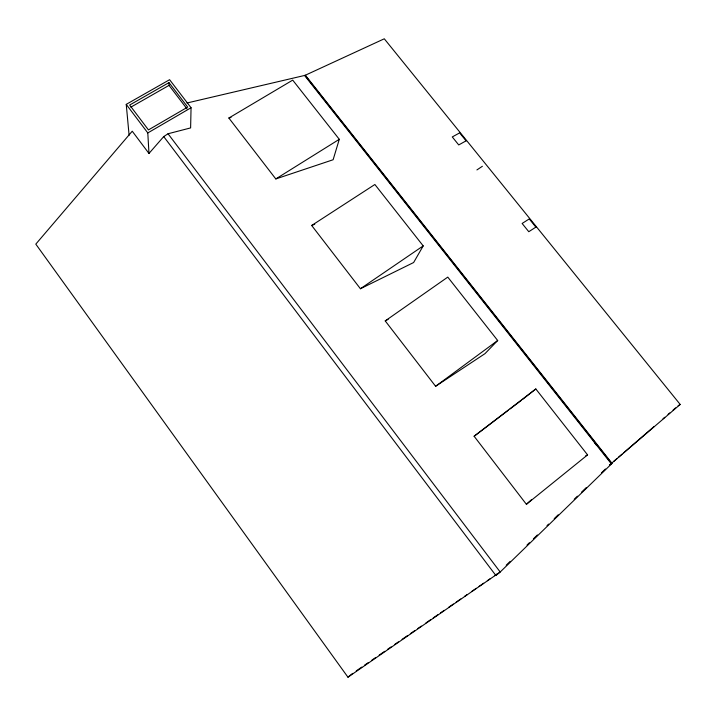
<?xml version="1.0" encoding="UTF-8"?>
<svg xmlns="http://www.w3.org/2000/svg" width="716" height="716" viewBox="0 0 716 716"><rect width="100%" height="100%" fill="white"/><g stroke="black" fill="none" stroke-linecap="round" stroke-linejoin="round"><path stroke-width="1.07" d="M129.104 135.261L126.24 104.366L169.594 79.7L191.056 107.74L190.617 127.913L168.036 133.758L163.722 136.586L148.973 153.457L132.245 131.207L35.8 244.129L347.958 677.202L500.198 572.012L612.055 463.386L305.41 75.269L186.939 103.006M339.295 139.307L333.119 159.749L275.803 178.937L228.86 118.024L292.71 80.12L339.295 139.307L275.803 178.937M423.201 245.892L413.624 262.53L360.425 288.736L311.675 225.477L374.871 184.495L423.201 245.892L360.425 288.736M168.036 133.758L500.198 572.012L495.875 575.476L163.722 136.586M497.683 340.512L484.992 353.65L435.605 386.282L385.226 320.911L447.777 277.11L497.683 340.512L435.605 386.282M347.958 677.202L352.603 673.407M506.203 565.228L510.204 561.353M527.012 545.055L529.41 542.719M533.411 538.844L537.412 534.959M547.015 525.651L548.617 524.094M554.22 518.661L558.22 514.786M574.223 499.267L577.427 496.161M581.428 492.277L586.225 487.623M601.431 472.882L605.432 468.998M526.403 504.306L587.576 454.893L535.819 388.958L474.117 436.25L526.403 504.306L531.353 499.786M611.106 463.673L609.432 465.114L680.2 404.45L384.286 38.798L304.631 75.547L611.428 463.95M613.621 461.498L616.977 458.598M618.651 457.148L621.998 454.248M623.672 452.798L653.824 426.727M663.043 418.753L664.717 417.312M668.064 414.412L669.737 412.962M673.094 410.062L675.6 407.887M522.34 399.591L535.819 388.958M474.117 436.25L508.333 410.25M510.087 408.917L521.499 400.253M356.264 670.883L361.768 667.097M364.516 665.209L368.176 662.685M371.846 660.161L375.515 657.637M379.176 655.113L384.68 651.327M387.428 649.439L391.088 646.915M394.758 644.391L398.427 641.876M402.088 639.352L407.592 635.566M410.34 633.678L414.922 630.519M417.67 628.63L421.339 626.106M425.922 622.956L430.504 619.796M433.252 617.908L437.834 614.758M440.582 612.86L444.242 610.345M448.825 607.186L453.407 604.035M456.164 602.147L460.746 598.988M464.407 596.464L467.154 594.575M471.737 591.425L476.319 588.275M479.076 586.377L483.658 583.227M487.319 580.703L490.066 578.814M494.649 575.655L497.405 573.767M476.91 169.934L482.378 166.282M678.115 405.721L680.2 404.45M148.973 153.457L147.8 132.934L191.056 107.74M168.976 82.626L129.659 105.028L148.454 129.909L187.69 107.087L168.976 82.626L169.021 85.374L186.983 108.868M130.849 107.158L169.021 85.374M385.226 320.911L388.161 319.309M585.625 455.922L587.576 454.893M311.675 225.477L314.763 224.251M228.86 118.024L231.017 117.46M305.061 75.359L611.804 463.628M126.24 104.366L147.8 132.934M594.352 442.336L596.258 444.994M535.881 227.124L528.784 231.715L522.125 223.473L529.249 218.926L535.881 227.124M466.071 140.846L458.732 144.936L452.27 136.935L459.636 132.89L466.071 140.846"/></g></svg>
